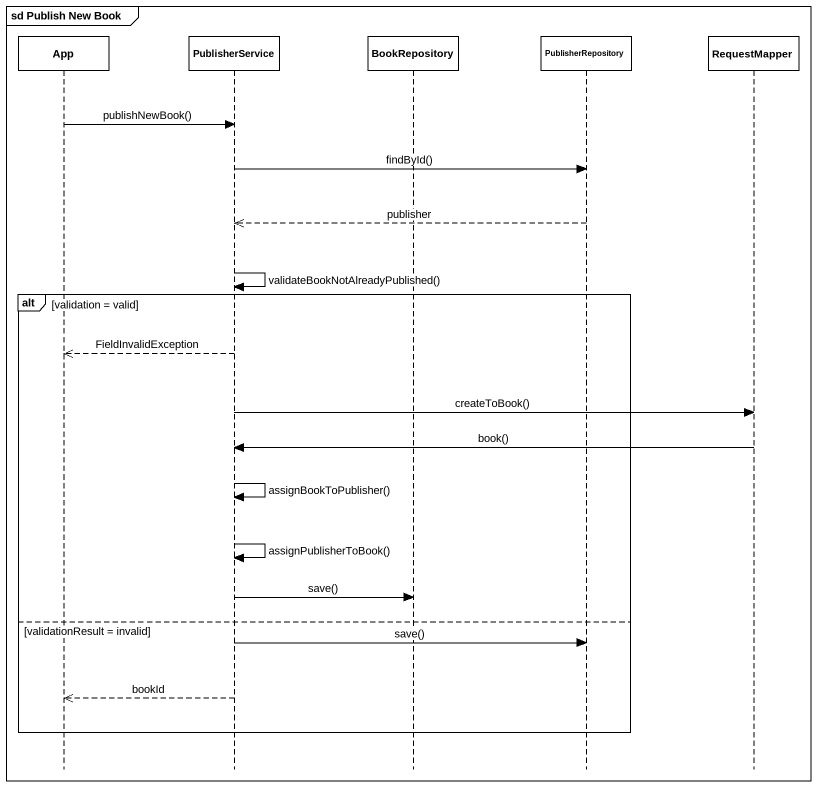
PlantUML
@startuml
mainframe sd Publish New Book
hide footbox
participant App
participant PublisherService
participant BookRepository
participant PublisherRepository
participant RequestMapper

App -> PublisherService : publishNewBook()
PublisherService -> PublisherRepository : findById()
PublisherRepository -->> PublisherService : publisher
PublisherService -> PublisherService : validateBookNotAlreadyPublished()
alt validation = valid
  PublisherService -->> App : FieldInvalidException
  PublisherService -> RequestMapper : createToBook()
  RequestMapper -> PublisherService : book()
  PublisherService -> PublisherService : assignBookToPublisher()
  PublisherService -> PublisherService : assignPublisherToBook()
  PublisherService -> BookRepository : save()
else validationResult = invalid
  PublisherService -> PublisherRepository : save()
  PublisherService -->> App : bookId
end
@enduml
